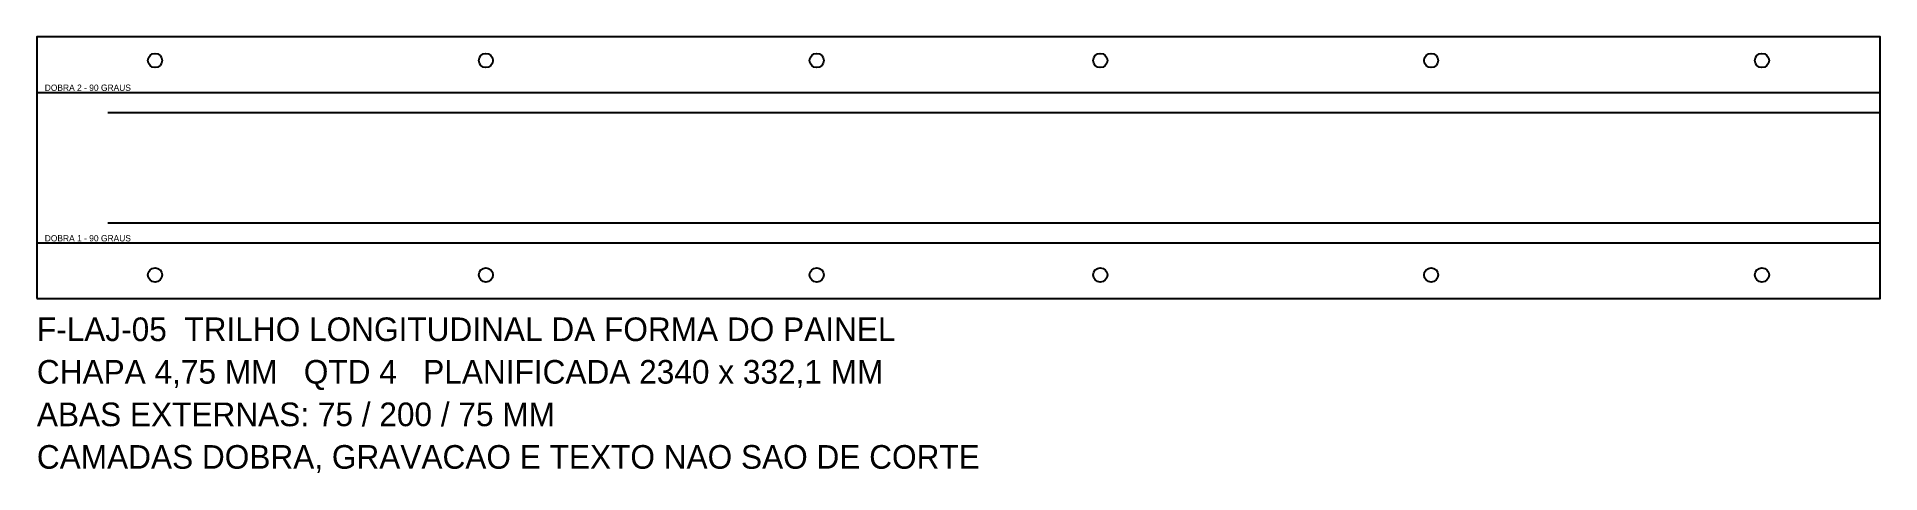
# Model space of a CAD drawing. Header units: millimetres. Extents: x 0 to 2340, y -222 to 332.
import ezdxf

# ---------------------------------------------------------------- set-up
doc = ezdxf.new("R2010")
doc.units = ezdxf.units.MM
doc.linetypes.add('DASHED', pattern=[1.524, 1.27, -0.254])
for name, color, linetype in [('CORTE', 7, 'CONTINUOUS'), ('DOBRA', 2, 'DASHED'), ('GRAVACAO', 4, 'DASHED'), ('TEXTO', 3, 'CONTINUOUS')]:
    doc.layers.add(name, color=color, linetype=linetype)

msp = doc.modelspace()

# ---------------------------------------------------------------- linework, layer by layer
at = {"layer": 'CORTE'}
msp.add_lwpolyline([(0, 0), (2340, 0), (2340, 332.1), (0, 332.1)], close=True, dxfattribs=at)
for centre in [(150, 302.1), (570, 302.1), (990, 302.1), (1350, 302.1), (1770, 302.1), (2190, 302.1), (150, 30), (570, 30), (990, 30), (1350, 30), (1770, 30), (2190, 30)]:
    msp.add_circle(centre, 9, dxfattribs=at)
at = {"layer": 'DOBRA'}
for p, q in [((0, 261.6), (2340, 261.6)), ((0, 70.5), (2340, 70.5))]:
    msp.add_line(p, q, dxfattribs=at)
at = {"layer": 'GRAVACAO'}
for p, q in [((90, 236.1), (2339, 236.1)), ((90, 96.1), (2339, 96.1))]:
    msp.add_line(p, q, dxfattribs=at)

# ---------------------------------------------------------------- texts
at = {"layer": 'TEXTO'}
for s, height, p in [('DOBRA 2 - 90 GRAUS', 8, (10, 263.6)), ('DOBRA 1 - 90 GRAUS', 8, (10, 72.5)), ('F-LAJ-05  TRILHO LONGITUDINAL DA FORMA DO PAINEL', 30, (0, -54)), ('CHAPA 4,75 MM   QTD 4   PLANIFICADA 2340 x 332,1 MM', 30, (0, -108)), ('ABAS EXTERNAS: 75 / 200 / 75 MM', 30, (0, -162)), ('CAMADAS DOBRA, GRAVACAO E TEXTO NAO SAO DE CORTE', 30, (0, -216))]:
    msp.add_text(s, height=height, dxfattribs=at).set_placement(p)

doc.saveas('drawing.dxf')
